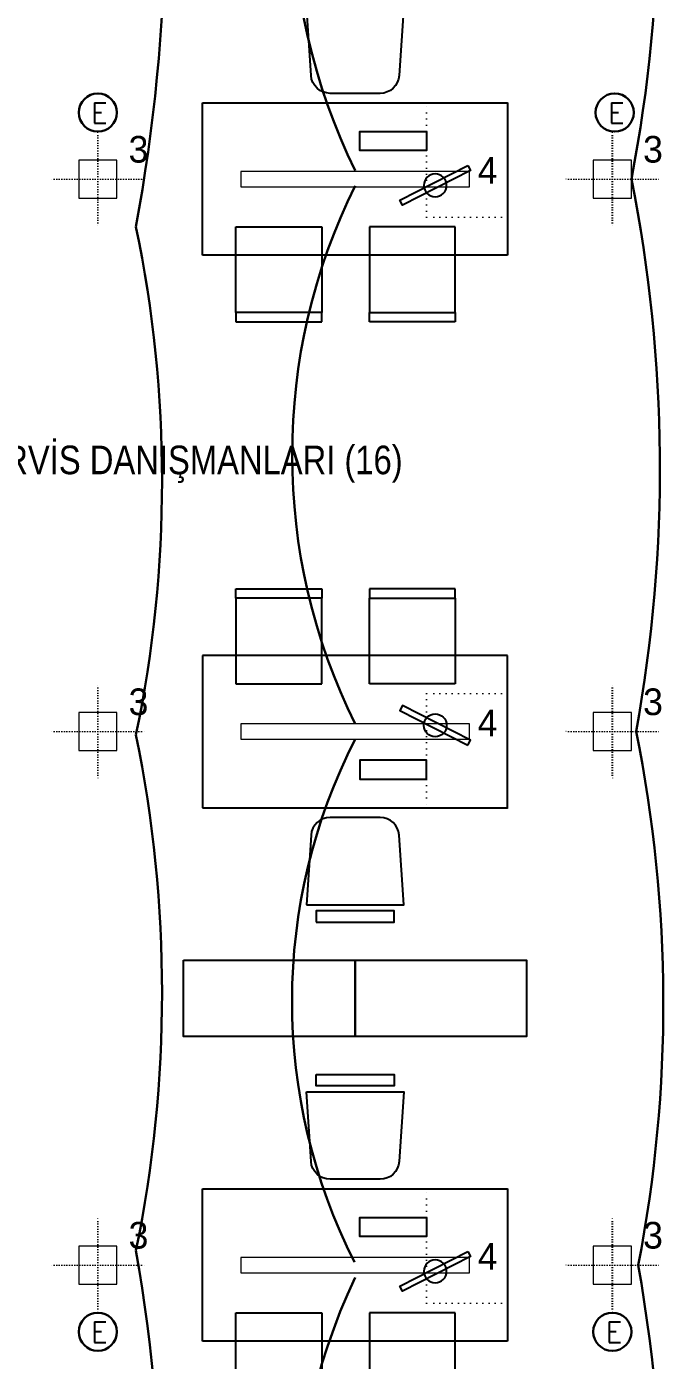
# Model space of a CAD drawing. Extents: x -2012 to 34975, y -1043 to 8321.
# Drawn here: x 3068 to 3403, y 1627 to 2327 of the extents above; entities that cross this region are included whole.
import ezdxf

# ---------------------------------------------------------------- set-up
doc = ezdxf.new("R2010")
doc.units = 0
doc.header["$LTSCALE"] = 25
doc.linetypes.add('DOT2', pattern=[0.125, 0, -0.125])
doc.layers.get('0').update_dxf_attribs({"color": 9, "lineweight": 9})
for name, color, linetype, lineweight in [('05', 9, 'Continuous', 9), ('21', 9, 'Continuous', 9), ('31', 9, 'Continuous', 9), ('E-ACİL AYDINLATMA KİTİ', 7, 'Continuous', 30), ('E-KABLO', 7, 'Continuous', 30)]:
    doc.layers.add(name, color=color, linetype=linetype, lineweight=lineweight)
doc.styles.add('E-YAZI', font='txttw.shx')
doc.styles.add('MuuM_TEXT-STANDART', font='ARIALN.TTF')
doc.styles.add('TX-TEXT', font='')
doc.styles.get('TX-TEXT').set_extended_font_data('TrSah Futura Lt BT')

# ---------------------------------------------------------------- blocks, each defined once
blk = doc.blocks.new('160lıkcalismamasa-vw')
at = {"lineweight": -3, "ltscale": 0.5}
for p, q in [((2355.98, 2657.5), (2355.98, 2662.5)), ((2355.98, 2662.5), (2400.98, 2662.5)), ((2400.98, 2662.5), (2400.98, 2657.5)), ((2425.98, 2662.5), (2425.98, 2657.5)), ((2470.98, 2662.5), (2425.98, 2662.5)), ((2470.98, 2657.5), (2470.98, 2662.5)), ((2400.98, 2657.5), (2355.98, 2657.5)), ((2355.98, 2657.5), (2355.98, 2612.5)), ((2400.98, 2657.5), (2355.98, 2657.5)), ((2400.98, 2612.5), (2400.98, 2657.5)), ((2425.98, 2657.5), (2470.98, 2657.5)), ((2425.98, 2612.5), (2425.98, 2657.5)), ((2425.98, 2657.5), (2470.98, 2657.5)), ((2470.98, 2657.5), (2470.98, 2612.5)), ((2498.48, 2627.5), (2338.48, 2627.5)), ((2338.48, 2627.5), (2338.48, 2547.5)), ((2498.48, 2547.5), (2498.48, 2627.5)), ((2355.98, 2612.5), (2400.98, 2612.5)), ((2470.98, 2612.5), (2425.98, 2612.5)), ((2338.48, 2547.5), (2498.48, 2547.5))]:
    blk.add_line(p, q, dxfattribs=at)
for points in [[(2477.64, 2580.3), (2479.01, 2582.97), (2443.42, 2601.24), (2442.05, 2598.58)], [(2455.98, 2562.5), (2455.98, 2572.5), (2420.98, 2572.5), (2420.98, 2562.5)], [(2397.98, 2487.5), (2438.98, 2487.5), (2438.98, 2493.5), (2397.98, 2493.5)]]:
    blk.add_lwpolyline(points, close=True, dxfattribs=at)
blk.add_lwpolyline([(2392.98, 2496.5), (2443.98, 2496.5), (2441.59, 2533.15, 0.395265), (2431.61, 2542.5), (2405.34, 2542.5, 0.395265), (2395.37, 2533.15)], format="xyb", close=True, dxfattribs=at)
blk.add_circle((2460.53, 2590.77), 6, dxfattribs=at)
at = {"layer": '05', "linetype": 'DOT2'}
for p, q in [((2498.48, 2607.5), (2455.98, 2607.5)), ((2455.98, 2607.5), (2455.98, 2547.5)), ((2498.48, 2547.5), (2498.48, 2607.5)), ((2455.98, 2547.5), (2498.48, 2547.5))]:
    blk.add_line(p, q, dxfattribs=at)
blk = doc.blocks.new('m-çalışma dolap modül-90')
at = {"lineweight": -3, "ltscale": 0.5}
blk.add_lwpolyline([(-90, 0), (0, 0), (0, 40), (-90, 40)], close=True, dxfattribs=at)
blk = doc.blocks.new('p-bur-VW-ayd 4')
at = {"linetype": 'ByBlock'}
blk.add_lwpolyline([(-60, -11.5), (60, -11.5), (60, -3.5), (-60, -3.5), (-60, -11.5)], close=True, dxfattribs=at)
at = {"insert": (64.34, 4.06), "char_height": 14, "width": 14.596, "attachment_point": 1, "style": 'TX-TEXT'}
blk.add_mtext('4', dxfattribs=at)
blk = doc.blocks.new('p-bur-vw- aydınlatma 3')
at = {"linetype": 'DOT2', "ltscale": 0.4}
for q in [(0, 25), (-25, 0), (0, -25), (25, 0)]:
    blk.add_line((0, 0), q, dxfattribs=at)
at = {"linetype": 'ByBlock'}
blk.add_lwpolyline([(0, 10), (-10, 10), (-10, -10), (10, -10), (10, 10), (0, 10)], dxfattribs=at)
at = {"insert": (16.13, 22.65), "char_height": 14, "width": 14.596, "attachment_point": 1, "style": 'TX-TEXT'}
blk.add_mtext('3', dxfattribs=at)
blk = doc.blocks.new('100_ACİL AYDINLATMA KİTİ')
at = {"layer": 'E-ACİL AYDINLATMA KİTİ', "color": 3}
blk.add_circle((0, 0), 1.251, dxfattribs=at)
at = {"layer": 'E-ACİL AYDINLATMA KİTİ', "color": 3, "style": 'E-YAZI'}
blk.add_text('E', height=1.34, dxfattribs=at).set_placement((-0.448, -0.694))

msp = doc.modelspace()

# ---------------------------------------------------------------- linework, layer by layer
at = {"layer": 'E-KABLO', "color": 6}
for centre, radius, start, end in [((2183.91, 2394.99), 957.6, 349.62299, 8.55879), ((3532.65, 2394.75), 324.85, 153.93251, 206.06749), ((2638.93, 2392.45), 760.84, 349.01709, 10.98291), ((2625.34, 2095.93), 775.46, 349.71655, 11.27129), ((3526.2, 2102.75), 318.4, 153.66507, 206.33493), ((2482.4, 2089.12), 657.12, 348.28921, 11.71079), ((2464.37, 1820.41), 675.17, 348.43659, 11.56341), ((3509.89, 1816), 302.15, 152.93008, 206.94939), ((2680.6, 1814.71), 722, 349.04448, 11.40633), ((2214.16, 1526.4), 925.39, 350.12738, 9.87262), ((2519.15, 1525.59), 883.45, 349.6916, 9.90122), ((3563.76, 1521.28), 355.97, 155.11693, 204.88307)]:
    msp.add_arc(centre, radius, start, end, dxfattribs=at)

# ---------------------------------------------------------------- block references
at = {"layer": '05', "xscale": -1, "rotation": 180}
for name, p in [('160lıkcalismamasa-vw', (822.36, 4835)), ('m-çalışma dolap modül-90', (3240.84, 1837.5)), ('m-çalışma dolap modül-90', (3330.84, 1837.5)), ('160lıkcalismamasa-vw', (822.36, 4265))]:
    msp.add_blockref(name, p, dxfattribs=at)
at = {"layer": '05'}
msp.add_blockref('160lıkcalismamasa-vw', (822.36, -630), dxfattribs=at)
at = {"layer": '31', "linetype": 'ByBlock'}
for name, p in [('p-bur-vw- aydınlatma 3', (3105.84, 2247.5)), ('p-bur-vw- aydınlatma 3', (3375.84, 2247.5)), ('p-bur-VW-ayd 4', (3240.84, 2255)), ('p-bur-vw- aydınlatma 3', (3105.84, 1957.5)), ('p-bur-vw- aydınlatma 3', (3375.84, 1957.5)), ('p-bur-VW-ayd 4', (3240.84, 1965)), ('p-bur-vw- aydınlatma 3', (3105.84, 1677.5)), ('p-bur-vw- aydınlatma 3', (3375.84, 1677.5)), ('p-bur-VW-ayd 4', (3240.84, 1685))]:
    msp.add_blockref(name, p, dxfattribs=at)
at = {"layer": 'E-ACİL AYDINLATMA KİTİ', "xscale": 8, "yscale": 8, "zscale": 8}
for p in [(3105.84, 2282.43), (3377.07, 2282.43), (3105.84, 1642.49), (3375.84, 1642.49)]:
    msp.add_blockref('100_ACİL AYDINLATMA KİTİ', p, dxfattribs=at)

# ---------------------------------------------------------------- texts
at = {"layer": '21', "insert": (3033.83, 2107.6), "char_height": 15, "attachment_point": 1, "style": 'MuuM_TEXT-STANDART'}
msp.add_mtext_dynamic_manual_height_columns('SERVİS DANIŞMANLARI (16)', width=1355.2517, gutter_width=200, heights=[0], dxfattribs=at)

doc.saveas('drawing.dxf')
